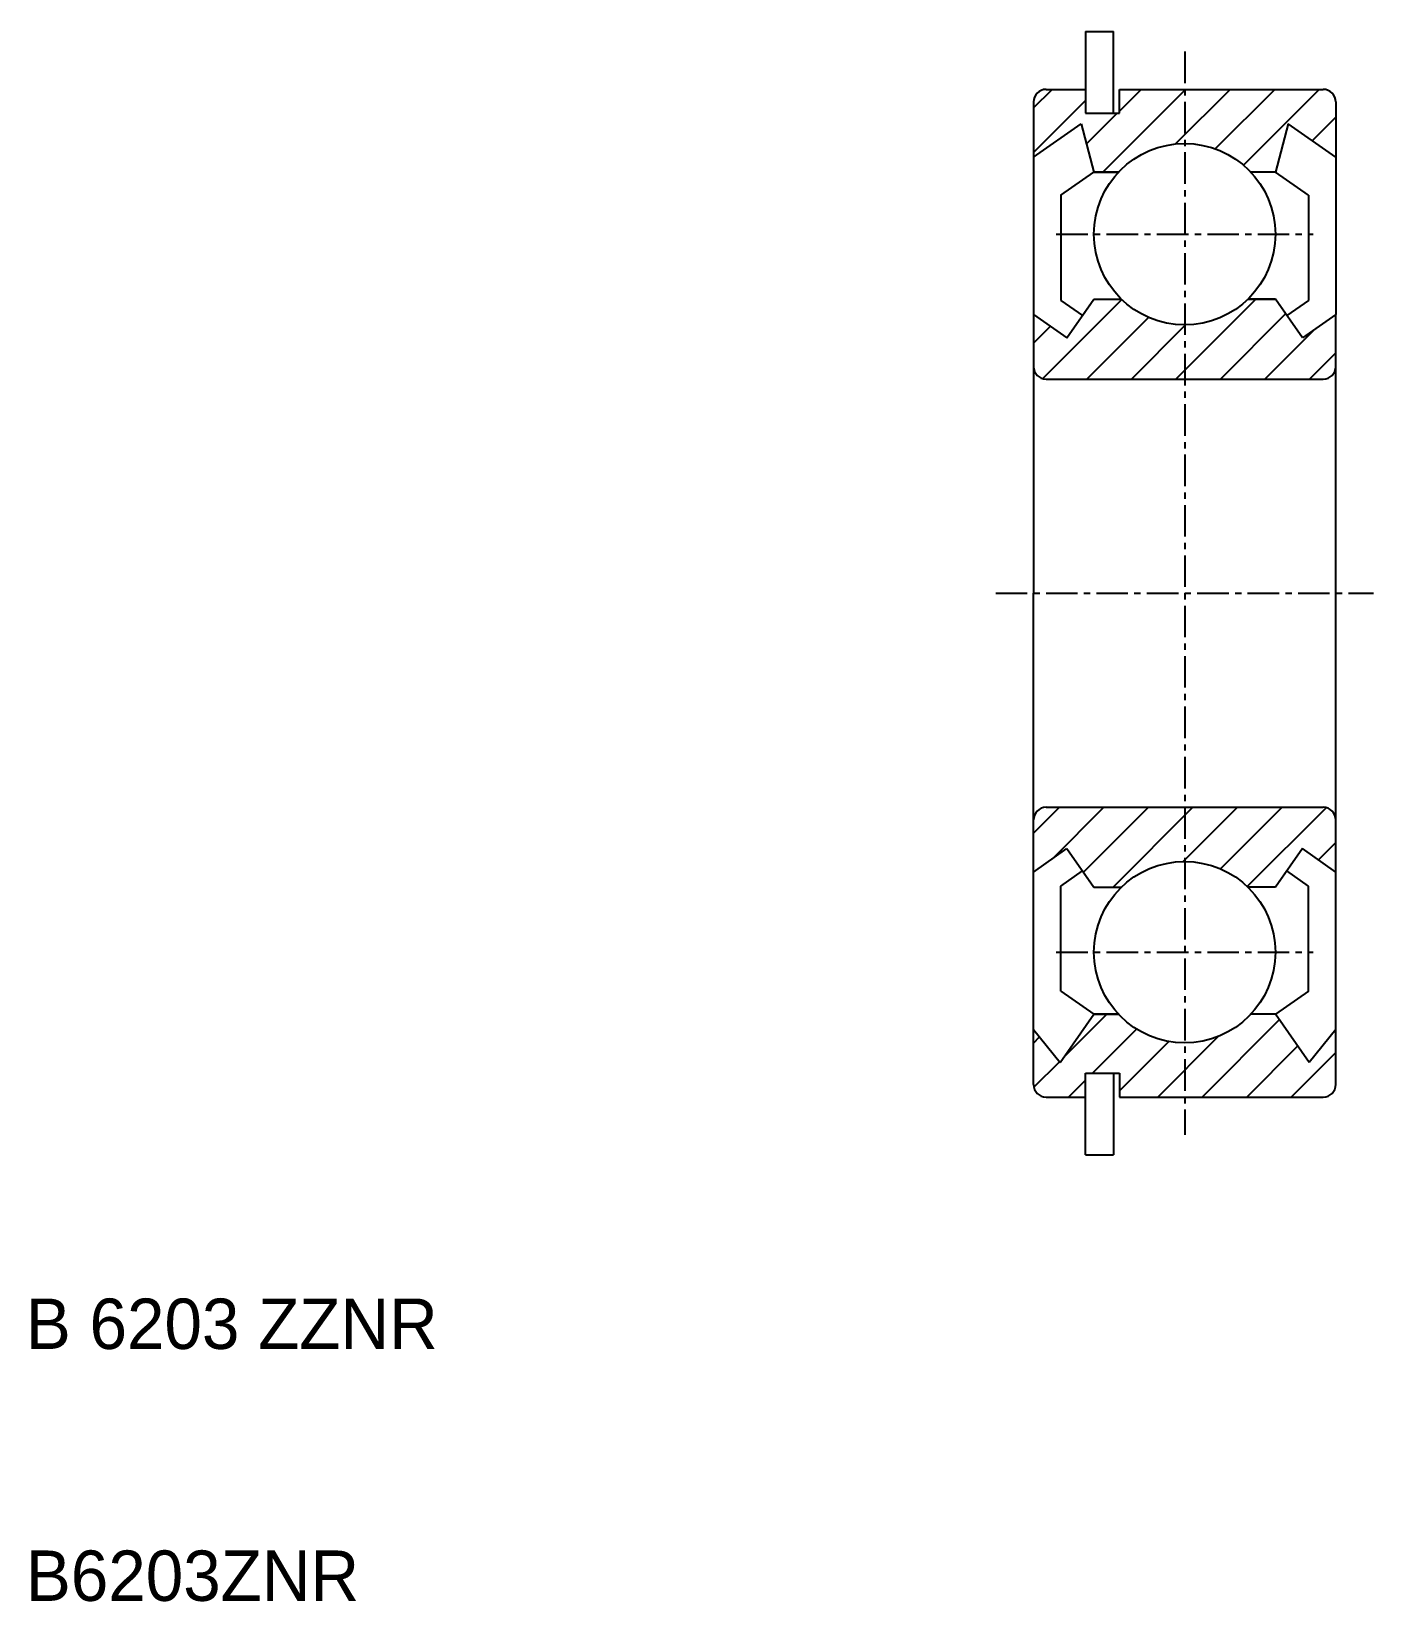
# Model space of a CAD drawing. Extents: x 91.3 to 144.6, y 76 to 138.3.
import ezdxf

# ---------------------------------------------------------------- set-up
doc = ezdxf.new("R2010")
doc.units = 0
doc.linetypes.add('CENTER', pattern=[2, 1.25, -0.25, 0.25, -0.25])
doc.layers.get('0').update_dxf_attribs({"linetype": 'CONTINUOUS'})
doc.layers.add('CENTER', color=1, linetype='CENTER')
doc.layers.add('HATCH', color=3, linetype='CONTINUOUS')

msp = doc.modelspace()

# ---------------------------------------------------------------- linework, layer by layer
for p, q in [((133.142, 138.302), (133.142, 135.052)), ((133.142, 138.302), (134.262, 138.302)), ((134.262, 136.002), (134.262, 138.302)), ((131.582, 136.002), (133.142, 136.002)), ((134.262, 135.052), (134.262, 136.002)), ((134.492, 136.002), (142.582, 136.002)), ((134.492, 135.052), (134.492, 136.002)), ((131.082, 135.502), (131.082, 133.316)), ((143.082, 135.502), (143.082, 133.316)), ((131.082, 133.316), (132.967, 134.636)), ((132.967, 134.636), (133.482, 132.716)), ((133.142, 135.052), (134.262, 135.052)), ((134.262, 135.052), (134.492, 135.052)), ((141.197, 134.636), (140.682, 132.716)), ((143.082, 133.316), (141.197, 134.636)), ((131.082, 133.316), (131.082, 127.07)), ((143.082, 133.316), (143.082, 127.07)), ((132.17, 131.798), (133.482, 132.716)), ((134.458, 132.716), (133.482, 132.716)), ((133.482, 132.716), (134.458, 132.716)), ((140.682, 132.716), (139.706, 132.716)), ((140.682, 132.716), (139.706, 132.716)), ((141.993, 131.798), (140.682, 132.716)), ((132.17, 131.798), (132.17, 127.626)), ((141.993, 131.798), (141.993, 127.626)), ((132.17, 127.626), (133.03, 127.024)), ((132.41, 126.14), (133.482, 127.67)), ((133.03, 127.024), (133.482, 127.67)), ((133.482, 127.67), (134.573, 127.67)), ((133.482, 127.67), (134.573, 127.67)), ((140.682, 127.67), (139.59, 127.67)), ((139.59, 127.67), (140.682, 127.67)), ((141.134, 127.024), (140.682, 127.67)), ((141.753, 126.14), (140.682, 127.67)), ((141.993, 127.626), (141.134, 127.024)), ((131.082, 127.07), (131.082, 116.002)), ((131.082, 127.07), (132.41, 126.14)), ((143.082, 127.07), (141.753, 126.14)), ((143.082, 116.002), (143.082, 127.07)), ((131.582, 124.502), (142.582, 124.502)), ((131.082, 104.934), (131.082, 116.002)), ((143.082, 104.934), (143.082, 116.002)), ((131.582, 107.502), (142.582, 107.502)), ((131.082, 104.934), (132.41, 105.865)), ((132.41, 105.865), (133.482, 104.334)), ((141.753, 105.865), (140.682, 104.334)), ((143.082, 104.934), (141.753, 105.865)), ((131.082, 98.688), (131.082, 104.934)), ((132.17, 104.378), (133.03, 104.98)), ((133.03, 104.98), (133.482, 104.334)), ((141.134, 104.98), (140.682, 104.334)), ((141.993, 104.378), (141.134, 104.98)), ((143.082, 98.688), (143.082, 104.934)), ((132.17, 100.206), (132.17, 104.378)), ((133.482, 104.334), (134.573, 104.334)), ((133.482, 104.334), (134.573, 104.334)), ((140.682, 104.334), (139.59, 104.334)), ((140.682, 104.334), (139.59, 104.334)), ((141.993, 100.206), (141.993, 104.378)), ((132.17, 100.206), (133.482, 99.288)), ((141.993, 100.206), (140.682, 99.288)), ((132.137, 97.368), (133.482, 99.288)), ((134.458, 99.288), (133.482, 99.288)), ((133.482, 99.288), (134.458, 99.288)), ((140.682, 99.288), (139.706, 99.288)), ((140.682, 99.288), (139.706, 99.288)), ((142.026, 97.368), (140.682, 99.288)), ((131.082, 96.502), (131.082, 98.688)), ((131.082, 98.688), (132.137, 97.368)), ((143.082, 98.688), (142.026, 97.368)), ((143.082, 96.502), (143.082, 98.688)), ((133.142, 96.952), (134.262, 96.952)), ((133.142, 93.702), (133.142, 96.952)), ((134.262, 96.952), (134.262, 96.002)), ((134.262, 96.952), (134.492, 96.952)), ((134.492, 96.952), (134.492, 96.002)), ((131.582, 96.002), (133.142, 96.002)), ((134.262, 96.002), (134.262, 93.702)), ((134.492, 96.002), (142.582, 96.002)), ((133.142, 93.702), (134.262, 93.702))]:
    msp.add_line(p, q)
for centre in [(137.082, 130.252), (137.082, 101.752)]:
    msp.add_circle(centre, 3.6)
for centre, start, end in [((131.582, 135.502), 90, 180), ((142.582, 135.502), 0, 90), ((131.582, 125.002), 180, 270), ((142.582, 125.002), 270, 0), ((131.582, 107.002), 90, 180), ((142.582, 107.002), 0, 90), ((131.582, 96.502), 180, 270), ((142.582, 96.502), 270, 0)]:
    msp.add_arc(centre, 0.5, start, end)
at = {"layer": 'CENTER'}
for p, q in [((137.082, 137.502), (137.082, 94.502)), ((131.982, 130.252), (142.182, 130.252)), ((129.582, 116.002), (144.582, 116.002)), ((129.582, 116.002), (144.582, 116.002)), ((129.582, 116.002), (144.582, 116.002)), ((131.982, 101.752), (142.182, 101.752))]:
    msp.add_line(p, q, dxfattribs=at)
at = {"layer": 'HATCH'}
for p, q in [((131.082, 135.267), (131.817, 136.002)), ((133.834, 132.716), (137.12, 136.002)), ((134.492, 135.142), (135.352, 136.002)), ((136.719, 133.834), (138.888, 136.002)), ((138.295, 133.642), (140.655, 136.002)), ((139.415, 132.994), (142.423, 136.002)), ((131.082, 133.5), (133.142, 135.56)), ((133.183, 133.833), (134.402, 135.052)), ((142.155, 133.966), (143.082, 134.893)), ((131.448, 124.52), (134.586, 127.658)), ((136.733, 124.502), (139.901, 127.67)), ((131.082, 125.922), (131.757, 126.597)), ((133.198, 124.502), (135.646, 126.951)), ((134.965, 124.502), (137.116, 126.652)), ((138.501, 124.502), (141.088, 127.089)), ((140.269, 124.502), (142.264, 126.497)), ((142.037, 124.502), (143.082, 125.547)), ((131.082, 106.476), (132.108, 107.502)), ((131.835, 105.461), (133.875, 107.502)), ((133.067, 104.926), (135.643, 107.502)), ((134.243, 104.334), (137.411, 107.502)), ((137.028, 105.352), (139.179, 107.502)), ((138.504, 105.059), (140.946, 107.502)), ((139.568, 104.356), (142.7, 107.488)), ((142.395, 105.415), (143.082, 106.102)), ((132.288, 97.582), (133.993, 99.288)), ((133.425, 96.952), (135.173, 98.7)), ((137.779, 96.002), (140.839, 99.063)), ((131.082, 98.144), (131.323, 98.386)), ((134.492, 96.251), (136.449, 98.208)), ((136.011, 96.002), (138.418, 98.409)), ((139.546, 96.002), (141.567, 98.023)), ((131.095, 96.389), (132.109, 97.404)), ((141.314, 96.002), (143.082, 97.77)), ((132.475, 96.002), (133.142, 96.669))]:
    msp.add_line(p, q, dxfattribs=at)

# ---------------------------------------------------------------- texts
for s, p in [('B 6203 ZZNR', (91.082, 86.002)), ('B6203ZNR', (91.082, 76.002))]:
    msp.add_text(s, height=2).set_placement(p)

doc.saveas('drawing.dxf')
